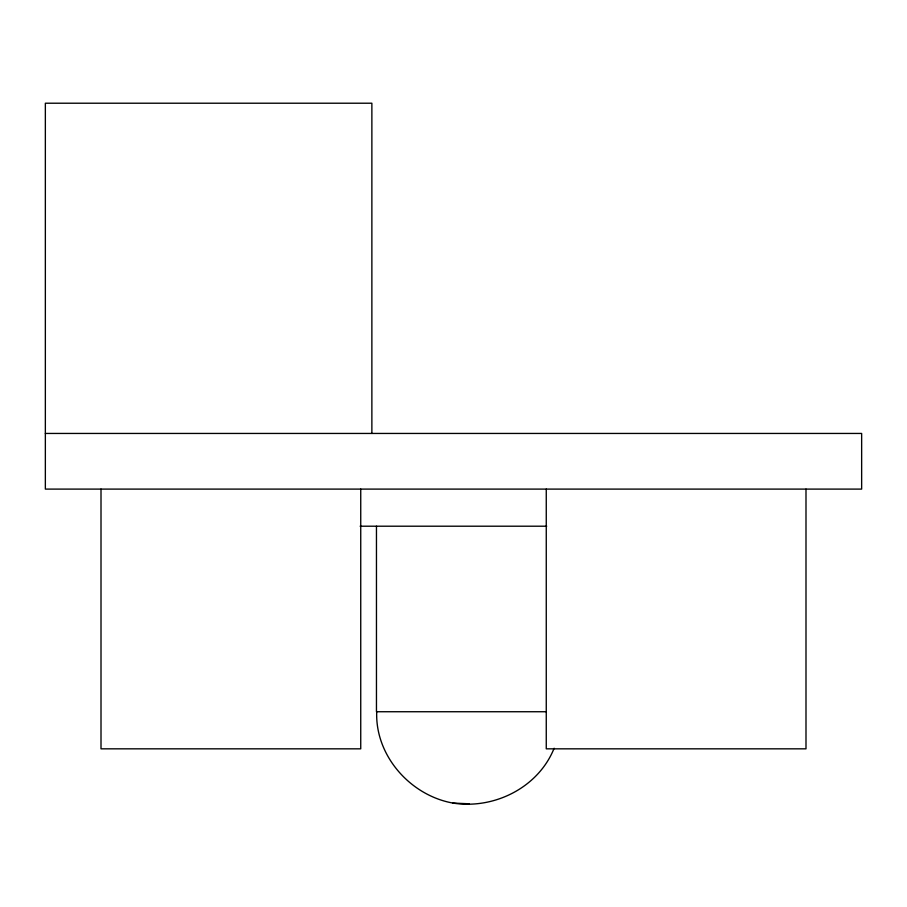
<?xml version="1.0" encoding="UTF-8"?>
<svg xmlns="http://www.w3.org/2000/svg" width="907" height="907" viewBox="0 0 907 907"><rect width="100%" height="100%" fill="white"/><g stroke="black" fill="none" stroke-linecap="round" stroke-linejoin="round"><path stroke-width="1.36" d="M376.722 711.734C375.033 755.622 410.281 795.462 452.967 803.08C494.122 809.611 538.384 787.559 554.132 748.241M45.35 433.444L861.65 433.444L861.65 489.1L45.35 489.1L45.35 103.217L371.87 103.217L371.87 433.444M360.136 526.207L546.717 526.207M545.821 711.734L376.462 711.734L376.462 526.207M452.967 803.08L469.134 803.783M805.994 489.1L805.994 748.831L546.263 748.831L546.263 489.1M360.737 489.1L360.737 748.831L101.006 748.831L101.006 489.1"/></g></svg>
